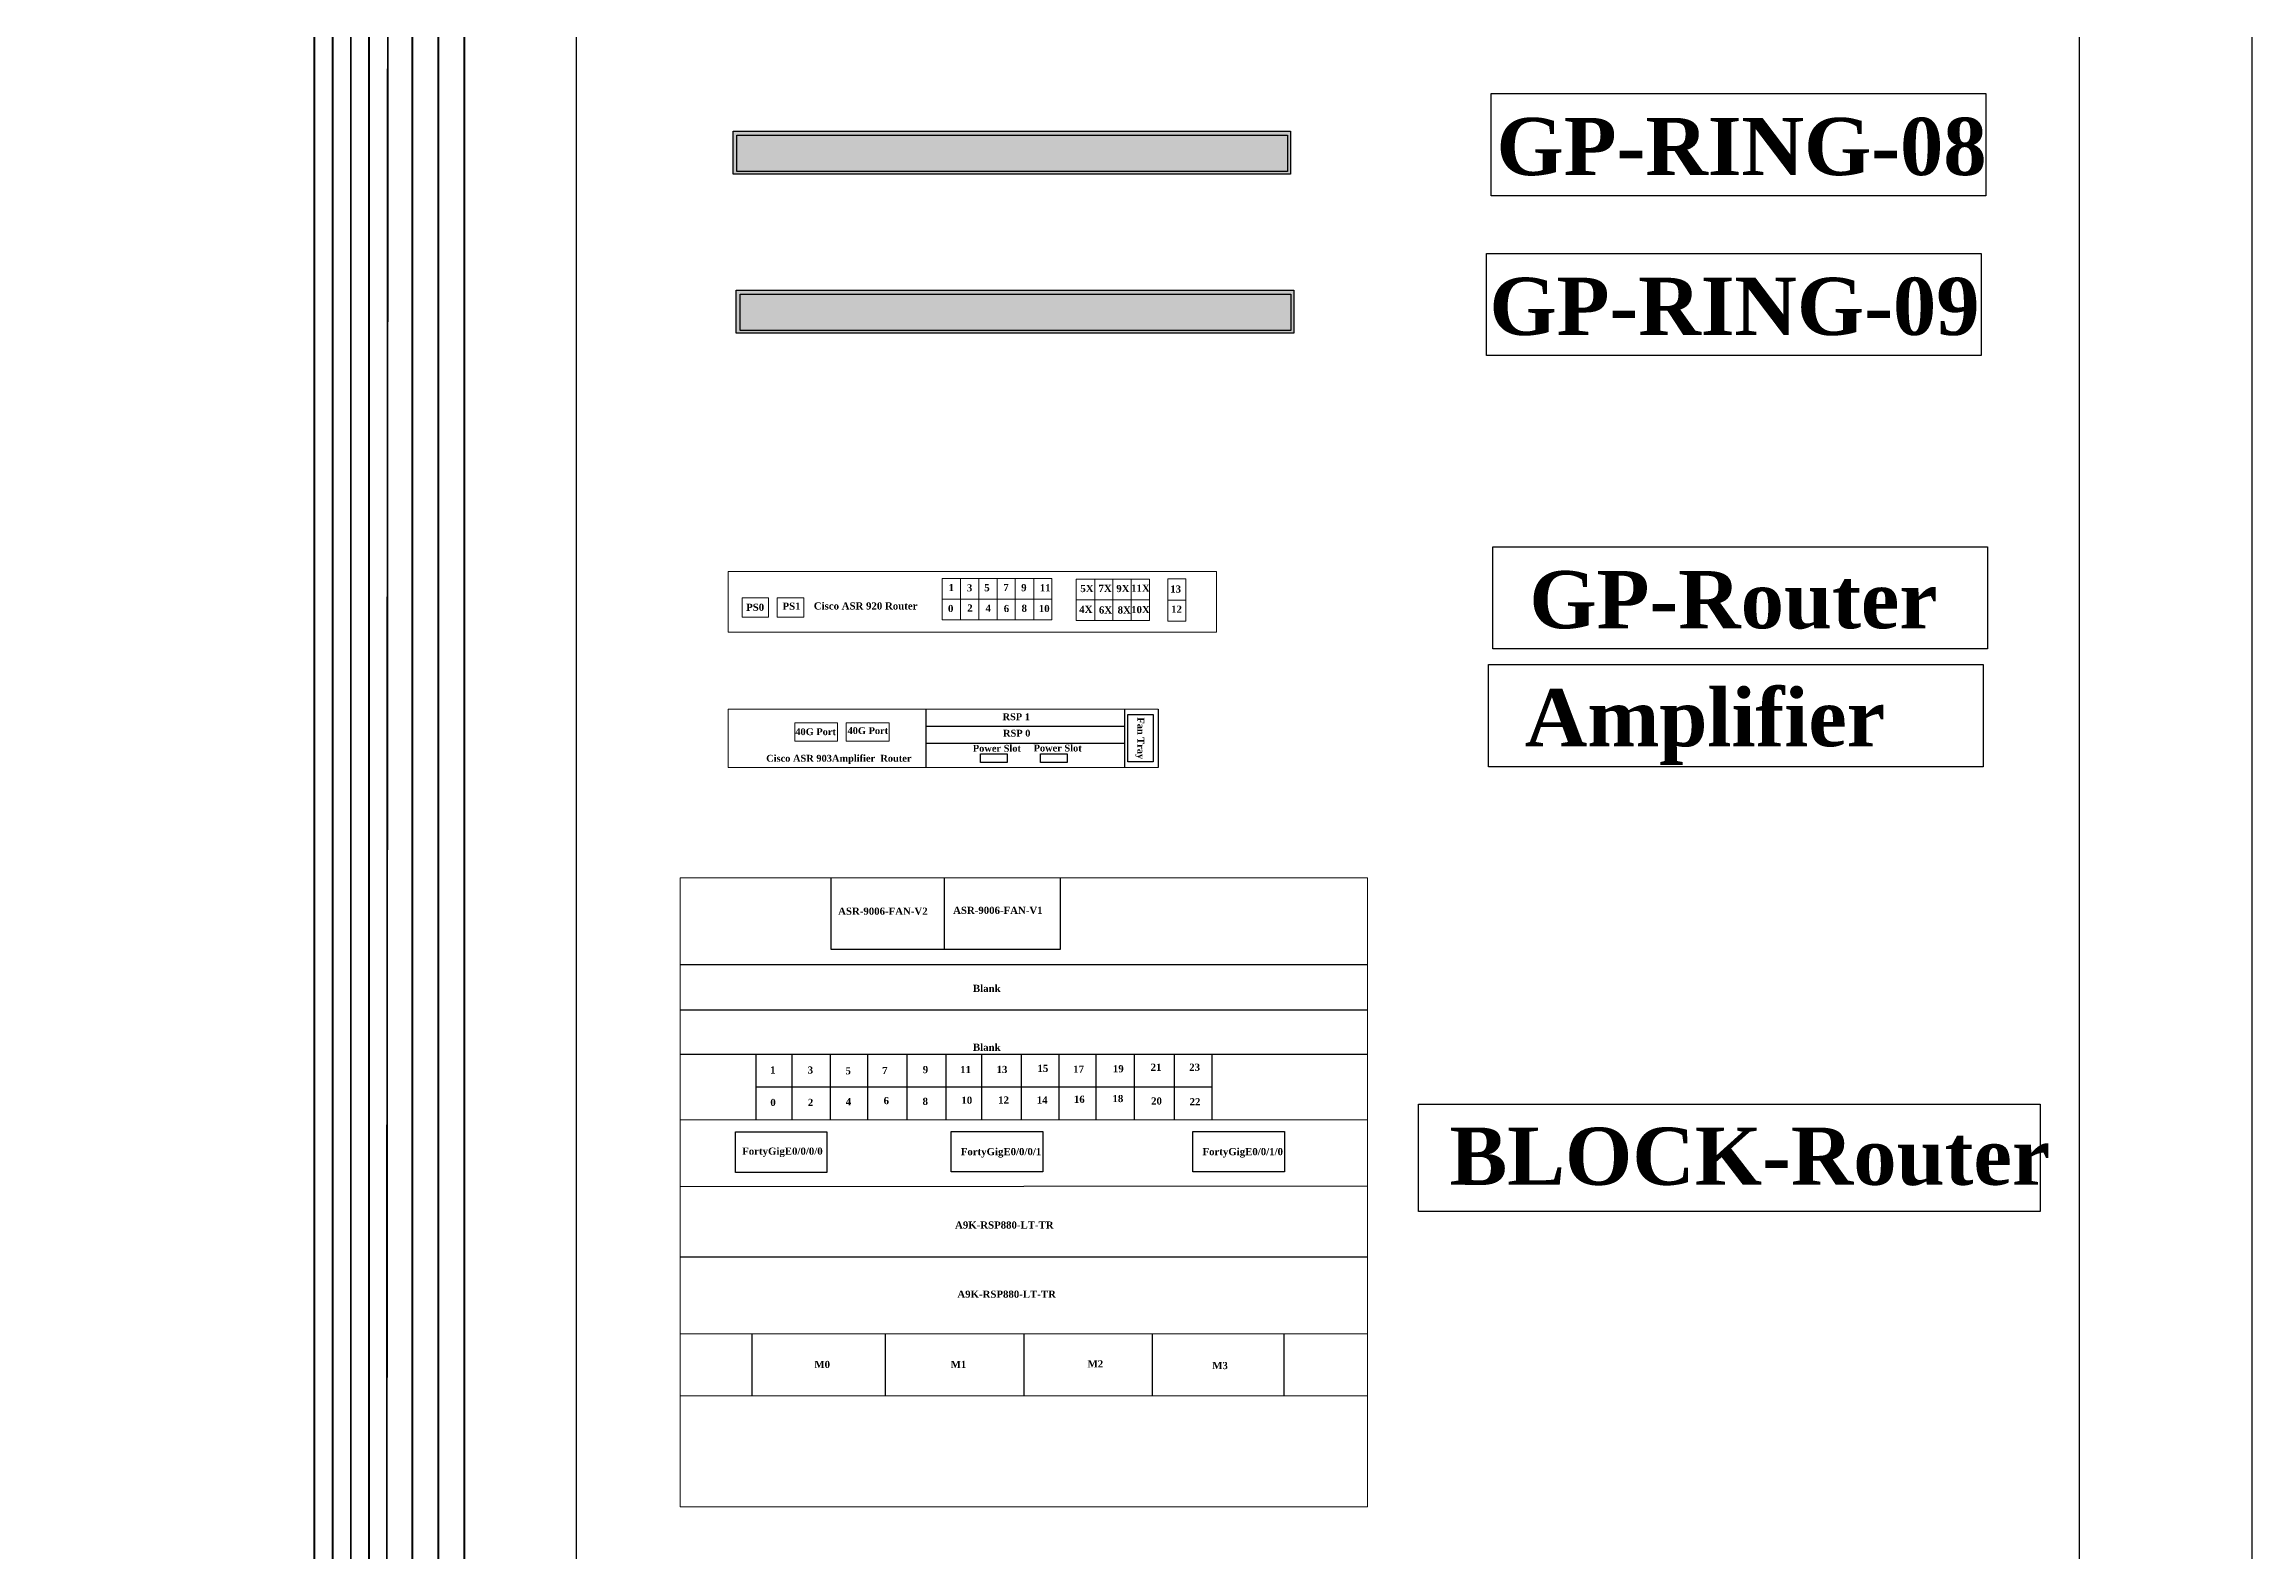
# Model space of a CAD drawing. Header units: millimetres. Extents: x 2060 to 116284, y 3280 to 54110.
# Drawn here: x 98155 to 116284, y 16964 to 29348 of the extents above; entities that cross this region are included whole.
import ezdxf

# ---------------------------------------------------------------- set-up
doc = ezdxf.new("R2010")
doc.units = ezdxf.units.MM
doc.layers.add('TAMPLATE', color=7, linetype='Continuous')
doc.styles.get("Standard").update_dxf_attribs({"font": 'timesbd.ttf'})

msp = doc.modelspace()

# ---------------------------------------------------------------- hatches: boundary and pattern name
h = msp.add_hatch(color=256)
h.dxf.hatch_style = 1
h.set_gradient(color1=(255, 127, 0), color2=(255, 127, 0), tint=1)
h.paths.add_polyline_path([(103812, 28279), (108389, 28279), (108389, 28633), (103812, 28633)])
h.paths.add_polyline_path([(103843, 28302), (108365, 28302), (108365, 28601), (103843, 28601)], flags=16)
h = msp.add_hatch(color=256)
h.dxf.hatch_style = 1
h.set_gradient(color1=(34, 52, 110), color2=(34, 52, 110), tint=1)
h.paths.add_polyline_path([(103843, 28601), (103843, 28302), (108365, 28302), (108365, 28601)])
h = msp.add_hatch(color=256)
h.dxf.hatch_style = 1
h.set_gradient(color1=(255, 127, 0), color2=(255, 127, 0), tint=1)
h.paths.add_polyline_path([(103838, 26973), (108416, 26973), (108416, 27327), (103838, 27327)])
h.paths.add_polyline_path([(103869, 26996), (108392, 26996), (108392, 27295), (103869, 27295)], flags=16)
at = {"true_color": 0xf8991e}
h = msp.add_hatch(color=30, dxfattribs=at)
h.dxf.hatch_style = 1
h.paths.add_polyline_path([(103869, 27295), (103869, 26996), (108392, 26996), (108392, 27295)])

# ---------------------------------------------------------------- linework, layer by layer
at = {"lineweight": 5}
for p, q in [((106782, 24954), (106782, 24613)), ((106932, 24954), (106932, 24613)), ((107081, 24954), (107081, 24613)), ((106630, 24784), (107231, 24784)), ((107382, 24781), (107531, 24781))]:
    msp.add_line(p, q, dxfattribs=at)
for p, q in [((105394, 23886), (105394, 23406)), ((107026, 23886), (107026, 23406)), ((107304, 23886), (107304, 23406)), ((105394, 23745), (107026, 23745)), ((105394, 23607), (107026, 23607)), ((104615, 22501), (104615, 21913)), ((105546, 22501), (105546, 21913)), ((106500, 21913), (106500, 22501)), ((103377, 21788), (109021, 21788)), ((104615, 21913), (106500, 21913)), ((103377, 21416), (109021, 21417)), ((103377, 21053), (109021, 21053)), ((104000, 21053), (104000, 20513)), ((104295, 21053), (104295, 20513)), ((104610, 21053), (104610, 20513)), ((104917, 21053), (104917, 20513)), ((105238, 21053), (105238, 20513)), ((105558, 21053), (105558, 20513)), ((105852, 21053), (105852, 20513)), ((106177, 21053), (106177, 20513)), ((106488, 21053), (106488, 20513)), ((106790, 21053), (106790, 20513)), ((107106, 21053), (107106, 20513)), ((107434, 21053), (107434, 20513)), ((107743, 21053), (107743, 20513)), ((103377, 20955), (103377, 20955)), ((104000, 20783), (107743, 20783)), ((103377, 20513), (109021, 20514)), ((103377, 19966), (109021, 19970)), ((103377, 19386), (109022, 19388)), ((103377, 18756), (109022, 18758)), ((103966, 18756), (103966, 18246)), ((105062, 18757), (105062, 18246)), ((106199, 18757), (106200, 18247)), ((107254, 18758), (107254, 18247)), ((108335, 18758), (108335, 18247)), ((103377, 18245), (109022, 18248))]:
    msp.add_line(p, q)
for points in [[(2060, 54110), (116284, 54110), (116284, 3280), (2060, 3280)], [(102526, 49990), (114867, 49990), (114867, 9293), (102526, 9293)], [(110037, 28941), (114099, 28941), (114099, 28103), (110037, 28103)], [(103812, 28633), (108389, 28633), (108389, 28279), (103812, 28279)], [(103843, 28601), (108365, 28601), (108365, 28302), (103843, 28302)], [(109999, 27629), (114061, 27629), (114061, 26790), (109999, 26790)], [(103838, 27327), (108416, 27327), (108416, 26973), (103838, 26973)], [(103869, 27295), (108392, 27295), (108392, 26996), (103869, 26996)], [(110052, 25219), (114114, 25219), (114114, 24381), (110052, 24381)], [(110015, 24251), (114077, 24251), (114077, 23413), (110015, 23413)], [(107054, 23842), (107263, 23842), (107263, 23452), (107054, 23452)], [(105844, 23518), (106063, 23518), (106063, 23447), (105844, 23447)], [(106336, 23518), (106555, 23518), (106555, 23447), (106336, 23447)], [(109440, 20642), (114545, 20642), (114545, 19759), (109440, 19759)], [(103831, 20415), (104582, 20415), (104582, 20081), (103831, 20081)], [(105604, 20418), (106355, 20418), (106355, 20085), (105604, 20085)], [(107589, 20418), (108341, 20418), (108341, 20085), (107589, 20085)]]:
    msp.add_lwpolyline(points, close=True)
at = {"color": 150, "const_width": 15}
msp.add_lwpolyline([(99371, 11507), (100081, 11507), (101605, 11507), (101605, 14512), (101605, 41961), (100081, 41961), (99371, 41961)], dxfattribs=at)
at = {"color": 164, "const_width": 15}
msp.add_lwpolyline([(99371, 11334), (101392, 11334), (101392, 14512), (101392, 41788), (100081, 41788), (99371, 41788)], dxfattribs=at)
at = {"color": 30, "true_color": 0xf8991e, "const_width": 15}
msp.add_lwpolyline([(99371, 11162), (101178, 11162), (101178, 14512), (101178, 41615), (100081, 41615), (99371, 41615)], dxfattribs=at)
at = {"color": 1, "const_width": 15}
msp.add_lwpolyline([(99371, 10989), (100081, 10989), (100965, 10989), (100967, 14512), (100984, 41442), (100081, 41442), (99371, 41442)], dxfattribs=at)
at = {"color": 85, "true_color": 0x58ba48, "const_width": 15}
msp.add_lwpolyline([(99371, 10813), (100081, 10813), (100822, 10813), (100822, 14512), (100822, 41266), (100081, 41266), (99371, 41266)], dxfattribs=at)
at = {"color": 82, "const_width": 15}
msp.add_lwpolyline([(99371, 10632), (100081, 10632), (100673, 10632), (100673, 14512), (100673, 41085), (100081, 41085), (99371, 41085)], dxfattribs=at)
at = {"color": 32, "true_color": 0xcd6928, "const_width": 15}
msp.add_lwpolyline([(99371, 40909), (100081, 40909), (100524, 40909), (100524, 14512), (100524, 10456), (100081, 10456), (99371, 10456)], dxfattribs=at)
at = {"color": 22, "const_width": 15}
msp.add_lwpolyline([(99890, 10283), (100081, 10283), (100374, 10283), (100374, 14512), (100374, 40736), (100081, 40736), (99371, 40736)], dxfattribs=at)
at = {"lineweight": 5}
for points in [[(103773, 25017), (107781, 25017), (107781, 24517), (103773, 24517)], [(106630, 24954), (107232, 24954), (107231, 24613), (106630, 24613)], [(107382, 24955), (107531, 24955), (107531, 24607), (107382, 24607)], [(103886, 24800), (104104, 24800), (104104, 24642), (103886, 24642)], [(104175, 24799), (104393, 24799), (104393, 24641), (104175, 24641)], [(104318, 23774), (104671, 23774), (104671, 23622), (104318, 23622)], [(104742, 23774), (105095, 23774), (105095, 23622), (104742, 23622)]]:
    msp.add_lwpolyline(points, close=True, dxfattribs=at)
for points in [[(103773, 23886), (107304, 23886)], [(107304, 23406), (103773, 23406), (103773, 23886)]]:
    msp.add_lwpolyline(points, dxfattribs=at)
at = {"lineweight": 15}
msp.add_lwpolyline([(103377, 22501), (109021, 22501), (109022, 17335), (103377, 17335)], close=True, dxfattribs=at)
at = {"layer": 'TAMPLATE', "color": 4, "lineweight": 5}
for p, q in [((105681, 24959), (105681, 24619)), ((105829, 24959), (105829, 24619)), ((105982, 24959), (105982, 24619)), ((106130, 24959), (106130, 24619)), ((106283, 24959), (106283, 24619)), ((105528, 24789), (106429, 24789))]:
    msp.add_line(p, q, dxfattribs=at)
msp.add_lwpolyline([(105528, 24959), (106429, 24959), (106429, 24619), (105528, 24619)], close=True, dxfattribs=at)

# ---------------------------------------------------------------- texts
at = {"attachment_point": 1}
for s, insert, char_height, width in [('A9K-RSP880-LT-TR', (105635, 19678), 58.79, 784.88), ('A9K-RSP880-LT-TR', (105654, 19110), 58.79, 784.88), ('M0', (104480, 18533), 58.8, 876.25), ('M1', (105599, 18533), 58.8, 876.25), ('M2', (106723, 18538), 58.8, 876.25), ('M3', (107747, 18524), 58.8, 876.25)]:
    msp.add_mtext(s, dxfattribs=dict(at, insert=insert, char_height=char_height, width=width))
at = {"layer": 'TAMPLATE', "lineweight": 5}
for s, height, p in [('GP-RING-08', 470.3, (110081, 28272)), ('GP-RING-09', 470.3, (110023, 26959)), ('GP-Router', 470.3, (110351, 24550)), ('5X', 58.8, (106664, 24847)), ('7X', 58.8, (106813, 24848)), ('9X', 58.8, (106959, 24847)), ('11X', 58.8, (107081, 24850)), ('13', 58.8, (107402, 24843)), ('PS0', 58.8, (103919, 24693)), ('PS1', 58.8, (104218, 24702)), ('Cisco ASR 920 Router', 58.79, (104475, 24704)), ('4X', 58.8, (106655, 24676)), ('6X', 58.8, (106816, 24671)), ('8X', 58.8, (106970, 24671)), ('10X', 58.8, (107081, 24674)), ('12', 58.8, (107409, 24677)), ('Amplifier', 470.3, (110314, 23581)), ('RSP 1', 56.4, (106025, 23795)), ('40G Port', 56.4, (104323, 23672)), ('40G Port', 56.4, (104752, 23681)), ('Power Slot', 56.4, (105781, 23536)), ('RSP 0', 56.4, (106029, 23660)), ('Power Slot', 56.4, (106280, 23538)), ('Cisco ASR 903Amplifier  Router', 56.44, (104084, 23454)), ('ASR-9006-FAN-V2', 58.79, (104675, 22197)), ('ASR-9006-FAN-V1', 58.79, (105619, 22204)), ('Blank ', 58.8, (105782, 21563)), ('Blank', 58.8, (105782, 21079)), ('1', 58.8, (104116, 20893)), ('3', 58.8, (104425, 20892)), ('5', 58.8, (104735, 20886)), ('7', 58.8, (105036, 20888)), ('9', 58.8, (105370, 20896)), ('11', 58.8, (105677, 20896)), ('13', 58.8, (105976, 20897)), ('15', 58.8, (106312, 20906)), ('17', 58.8, (106605, 20899)), ('19', 58.8, (106931, 20903)), ('21', 58.8, (107241, 20915)), ('23', 58.8, (107558, 20915)), ('0', 58.8, (104118, 20626)), ('2', 58.8, (104426, 20626)), ('4', 58.8, (104737, 20632)), ('6', 58.8, (105048, 20641)), ('8', 58.8, (105368, 20635)), ('10', 58.8, (105687, 20644)), ('12', 58.8, (105989, 20646)), ('14', 58.8, (106306, 20646)), ('16', 58.8, (106611, 20652)), ('18', 58.8, (106928, 20658)), ('20', 58.8, (107245, 20638)), ('22', 58.8, (107561, 20632)), ('BLOCK-Router', 470.34, (109696, 19979)), ('FortyGigE0/0/0/0', 58.79, (103887, 20226)), ('FortyGigE0/0/0/1', 58.79, (105682, 20222)), ('FortyGigE0/0/1/0', 58.79, (107667, 20222))]:
    msp.add_text(s, height=height, dxfattribs=at).set_placement(p)
at = {"layer": 'TAMPLATE', "color": 4, "lineweight": 5}
for s, p in [('1', (105582, 24855)), ('3', (105732, 24853)), ('5', (105875, 24854)), ('7', (106031, 24855)), ('9', (106178, 24854)), ('11', (106331, 24853)), ('0', (105577, 24683)), ('2', (105735, 24687)), ('4', (105885, 24685)), ('6', (106035, 24683)), ('8', (106181, 24685)), ('10', (106323, 24683))]:
    msp.add_text(s, height=58.8, dxfattribs=at).set_placement(p)
at = {"layer": 'TAMPLATE', "lineweight": 5}
msp.add_text('Fan Tray', height=56.4, rotation=270, dxfattribs=at).set_placement((107133, 23818))

doc.saveas('drawing.dxf')
